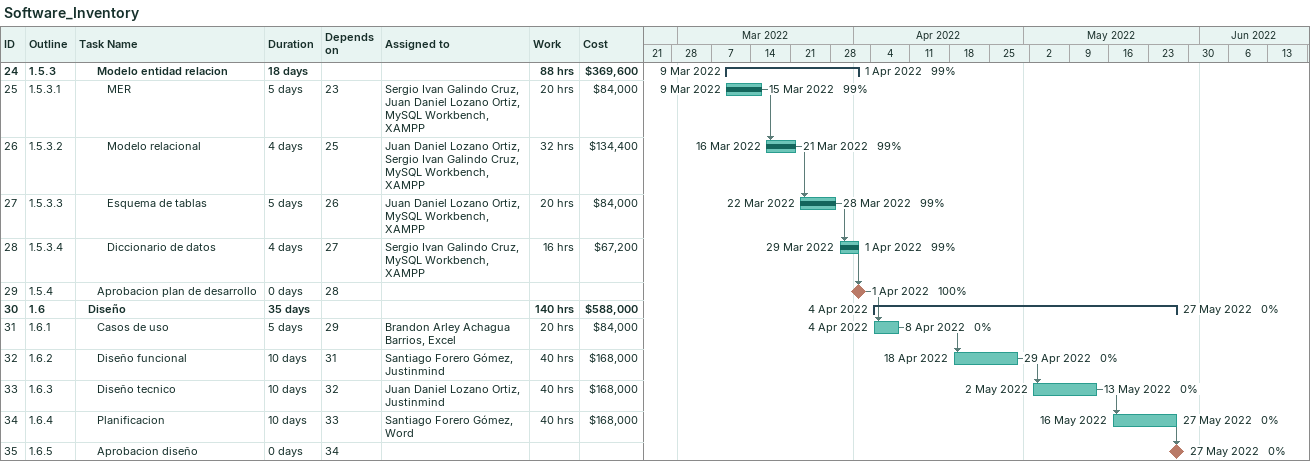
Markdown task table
Software_Inventory

| ID | WBS | Task | Duration | Start | Finish | Predecessors | Resources | % complete | Work (h) | Cost ($) |
|---|---|---|---|---|---|---|---|---|---|---|
| 24 | 1.5.3 | **Modelo entidad relacion** | 18d | 2022-03-09 | 2022-04-01 |  |  | 99 | 88 | 369600 |
| 25 | 1.5.3.1 | MER | 5d | 2022-03-09 | 2022-03-15 | 23 | Sergio Ivan Galindo Cruz, Juan Daniel Lozano Ortiz, MySQL Workbench, XAMPP | 99 | 20 | 84000 |
| 26 | 1.5.3.2 | Modelo relacional | 4d | 2022-03-16 | 2022-03-21 | 25 | Juan Daniel Lozano Ortiz, Sergio Ivan Galindo Cruz, MySQL Workbench, XAMPP | 99 | 32 | 134400 |
| 27 | 1.5.3.3 | Esquema de tablas | 5d | 2022-03-22 | 2022-03-28 | 26 | Juan Daniel Lozano Ortiz, MySQL Workbench, XAMPP | 99 | 20 | 84000 |
| 28 | 1.5.3.4 | Diccionario de datos | 4d | 2022-03-29 | 2022-04-01 | 27 | Sergio Ivan Galindo Cruz, MySQL Workbench, XAMPP | 99 | 16 | 67200 |
| 29 | 1.5.4 | Aprobacion plan de desarrollo | 0d | 2022-04-01 | 2022-04-01 | 28 |  | 100 |  |  |
| 30 | 1.6 | **Diseño** | 35d | 2022-04-04 | 2022-05-27 |  |  | 0 | 140 | 588000 |
| 31 | 1.6.1 | Casos de uso | 5d | 2022-04-04 | 2022-04-08 | 29 | Brandon Arley Achagua Barrios, Excel | 0 | 20 | 84000 |
| 32 | 1.6.2 | Diseño funcional | 10d | 2022-04-18 | 2022-04-29 | 31 | Santiago Forero Gómez, Justinmind | 0 | 40 | 168000 |
| 33 | 1.6.3 | Diseño tecnico | 10d | 2022-05-02 | 2022-05-13 | 32 | Juan Daniel Lozano Ortiz, Justinmind | 0 | 40 | 168000 |
| 34 | 1.6.4 | Planificacion | 10d | 2022-05-16 | 2022-05-27 | 33 | Santiago Forero Gómez, Word | 0 | 40 | 168000 |
| 35 | 1.6.5 | Aprobacion diseño | 0d | 2022-05-27 | 2022-05-27 | 34 |  | 0 |  |  |
